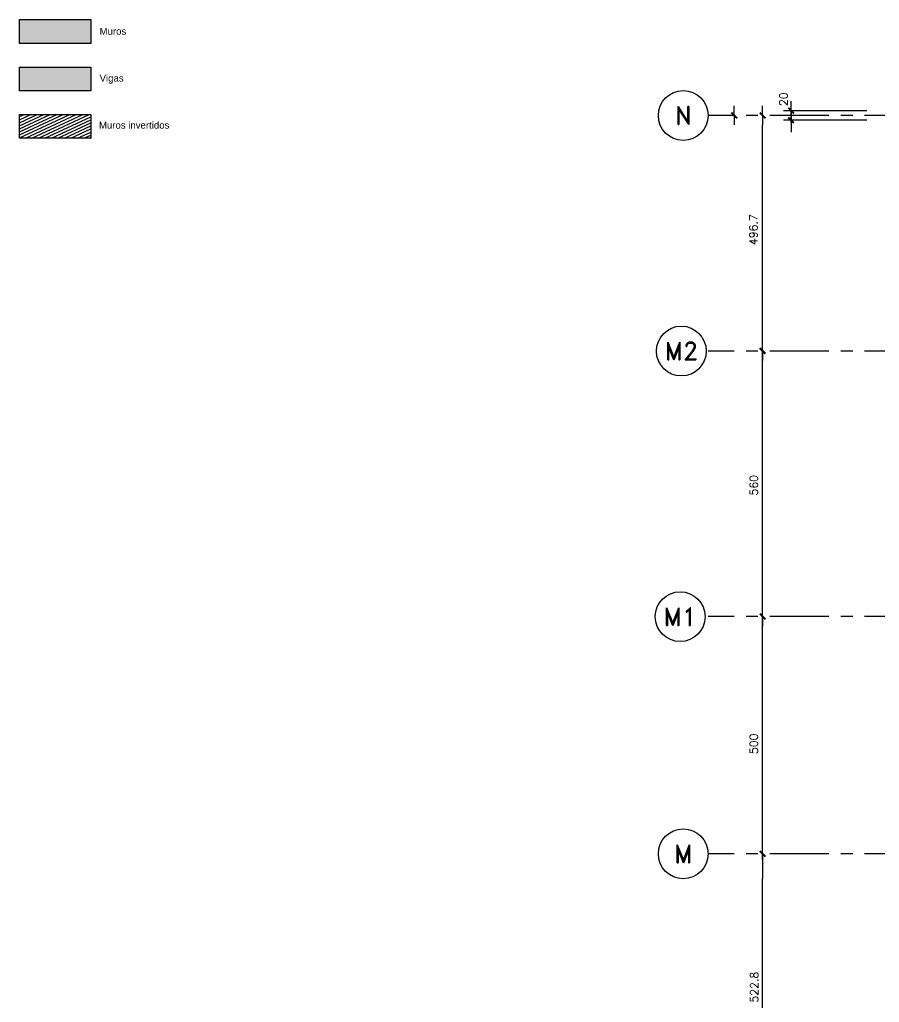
# Model space of a CAD drawing. Header units: millimetres. Extents: x -13 to 194, y -13 to 66.
# Drawn here: x -13.41 to 4.73, y 39.64 to 60.36 of the extents above; entities that cross this region are included whole.
import ezdxf
from ezdxf.enums import TextEntityAlignment as Align

# ---------------------------------------------------------------- set-up
doc = ezdxf.new("R2010")
doc.units = ezdxf.units.MM
doc.linetypes.add('CENTER', pattern=[2, 1.25, -0.25, 0.25, -0.25])
for name, color, linetype in [('06', 6, 'Continuous'), ('COTAS', 1, 'Continuous'), ('Cotas2', 1, 'Continuous'), ('EJES', 1, 'CENTER'), ('MUROS_EST', 5, 'Continuous'), ('VIGAS_1', 2, 'Continuous')]:
    doc.layers.add(name, color=color, linetype=linetype)
doc.styles.add('ROMAND', font='romand', dxfattribs={"height": 31.5})
doc.styles.add('ROMANS', font='romans.shx', dxfattribs={"height": 16.875})
doc.styles.get("Standard").update_dxf_attribs({"font": 'arial.ttf'})
pattern_1 = [(0, (0, 0), (0, 6.985), [5.08, -1.905]), (90, (0, 0), (-6.985, 4e-16), [5.08, -1.905])]

# ---------------------------------------------------------------- blocks, each defined once
blk = doc.blocks.new('EJE-1')
at = {"color": 3, "linetype": 'Continuous'}
blk.add_circle((0, 0), 35, dxfattribs=at)
at = {"color": 5, "linetype": 'Continuous', "style": 'ROMAND'}
blk.add_attdef('0', text='', height=25, dxfattribs=at).set_placement((0.2, 0), align=Align.MIDDLE)

msp = doc.modelspace()

# ---------------------------------------------------------------- hatches: boundary and pattern name
at = {"transparency": 33554687}
h = msp.add_hatch(dxfattribs=at)
h.set_pattern_fill('ANGLE', color=5)
h.set_pattern_definition(pattern_1)
h.paths.add_polyline_path([(-11.9109, 60.3631), (-13.4109, 60.3631), (-13.4109, 59.8631), (-11.9109, 59.8631)])
h = msp.add_hatch(dxfattribs=at)
h.set_pattern_fill('ANGLE', color=2)
h.set_pattern_definition(pattern_1)
h.paths.add_polyline_path([(-11.9109, 59.3631), (-13.4109, 59.3631), (-13.4109, 58.8631), (-11.9109, 58.8631)])
at = {"layer": 'MUROS_EST', "transparency": 33554687}
h = msp.add_hatch(color=256, dxfattribs=at)
h.dxf.hatch_style = 1
h.paths.add_polyline_path([(-11.9109, 60.3631), (-13.4109, 60.3631), (-13.4109, 59.8631), (-11.9109, 59.8631)])
h = msp.add_hatch(dxfattribs=at)
h.set_pattern_fill('_USER', color=5, scale=0.058, angle=25, pattern_type=0)
h.set_pattern_definition([(25, (0, 0), (-0.02451186, 0.05256585), [])])
h.paths.add_polyline_path([(-11.9109, 58.3631), (-13.4109, 58.3631), (-13.4109, 57.8631), (-11.9109, 57.8631)])
at = {"layer": 'VIGAS_1', "transparency": 33554687}
h = msp.add_hatch(color=2, dxfattribs=at)
h.dxf.hatch_style = 1
h.paths.add_polyline_path([(-11.9109, 59.3631), (-13.4109, 59.3631), (-13.4109, 58.8631), (-11.9109, 58.8631)])

# ---------------------------------------------------------------- linework, layer by layer
for points in [[(-13.4109, 60.3631), (-11.9109, 60.3631), (-11.9109, 59.8631), (-13.4109, 59.8631)], [(-13.4109, 59.3631), (-11.9109, 59.3631), (-11.9109, 58.8631), (-13.4109, 58.8631)], [(-13.4109, 58.3631), (-11.9109, 58.3631), (-11.9109, 57.8631), (-13.4109, 57.8631)]]:
    msp.add_lwpolyline(points, close=True)
at = {"color": 2}
for points in [[(2.8649, 58.4427), (2.8649, 58.6427)], [(1.6649, 58.3427), (1.6649, 58.5427)], [(2.2649, 58.3427), (2.2649, 58.5427)], [(2.8649, 58.4427), (2.8649, 58.2427)], [(1.6649, 58.3427), (1.6649, 58.1427)], [(2.2649, 58.3427), (2.2649, 58.1427)], [(2.8649, 58.1927), (2.8649, 58.3927)], [(2.8649, 58.1927), (2.8649, 57.9927)], [(2.2649, 53.3905), (2.2649, 53.5905)], [(2.2649, 53.3774), (2.2649, 53.5774)], [(2.2649, 53.3774), (2.2649, 53.1774)], [(2.2649, 53.3774), (2.2649, 53.1774)], [(2.2649, 47.7905), (2.2649, 47.9905)], [(2.2649, 47.7774), (2.2649, 47.9774)], [(2.2649, 47.7774), (2.2649, 47.5774)], [(2.2649, 47.7774), (2.2649, 47.5774)], [(2.2649, 42.7888), (2.2649, 42.9888)], [(2.2649, 42.7757), (2.2649, 42.9757)], [(2.2649, 42.7757), (2.2649, 42.5757)], [(2.2649, 42.7757), (2.2649, 42.5757)]]:
    msp.add_lwpolyline(points, dxfattribs=at)
at = {"color": 2, "const_width": 0.04}
for points in [[(2.8049, 58.5027), (2.9249, 58.3827)], [(1.7249, 58.2827), (1.6049, 58.4027)], [(2.3249, 58.2827), (2.2049, 58.4027)], [(2.9249, 58.1827), (2.8049, 58.3027)], [(2.3249, 53.3174), (2.2049, 53.4374)], [(2.2049, 53.4374), (2.3249, 53.3174)], [(2.3249, 47.7174), (2.2049, 47.8374)], [(2.2049, 47.8374), (2.3249, 47.7174)], [(2.3249, 42.7157), (2.2049, 42.8357)], [(2.2049, 42.8357), (2.3249, 42.7157)]]:
    msp.add_lwpolyline(points, dxfattribs=at)
at = {"layer": 'COTAS', "color": 2}
for p, q in [((2.8649, 58.1927), (2.8649, 58.4427)), ((2.2649, 42.6527), (2.2649, 58.1427)), ((2.2649, 42.5757), (2.2649, 42.2527)), ((2.2649, 37.7473), (2.2649, 42.2527))]:
    msp.add_line(p, q, dxfattribs=at)
at = {"layer": 'Cotas2'}
for p, q in [((4.4649, 58.4427), (2.7015, 58.4427)), ((4.4649, 58.2427), (2.7015, 58.2427))]:
    msp.add_line(p, q, dxfattribs=at)
at = {"layer": 'EJES'}
for p, q in [((35.6644, 58.3427), (1.1153, 58.3427)), ((35.6644, 53.3757), (1.1153, 53.3757)), ((35.6644, 47.7757), (1.1153, 47.7757)), ((35.6644, 42.7757), (1.1153, 42.7757))]:
    msp.add_line(p, q, dxfattribs=at)

# ---------------------------------------------------------------- block references
at = {"xscale": 0.0150000000003274, "yscale": 0.0150000000003274, "zscale": 0.0150000000003274}
for p, values in [((0.5899, 58.3427), {'0': 'N'}), ((0.5495, 53.3757), {'0': 'M2'}), ((0.525, 47.7757), {'0': 'M1'}), ((0.5899, 42.7757), {'0': 'M'})]:
    msp.add_blockref('EJE-1', p, dxfattribs=at).add_auto_attribs(values)

# ---------------------------------------------------------------- texts
at = {"attachment_point": 1}
for s, insert, char_height in [('Muros', (-11.7241, 60.19), 0.14497), ('Vigas', (-11.7241, 59.2024), 0.14497), ('Muros invertidos', (-11.7374, 58.2106), 0.144975)]:
    msp.add_mtext(s, dxfattribs=dict(at, insert=insert, char_height=char_height))
at = {"layer": '06', "color": 3, "style": 'ROMANS'}
for s, p in [('20', (2.7899, 58.5404)), ('496.7', (2.1539, 55.6092)), ('560', (2.1619, 50.3293)), ('500', (2.1619, 44.8779)), ('522.8', (2.1726, 39.6384))]:
    msp.add_text(s, height=0.16875, rotation=90, dxfattribs=at).set_placement(p)

doc.saveas('drawing.dxf')
